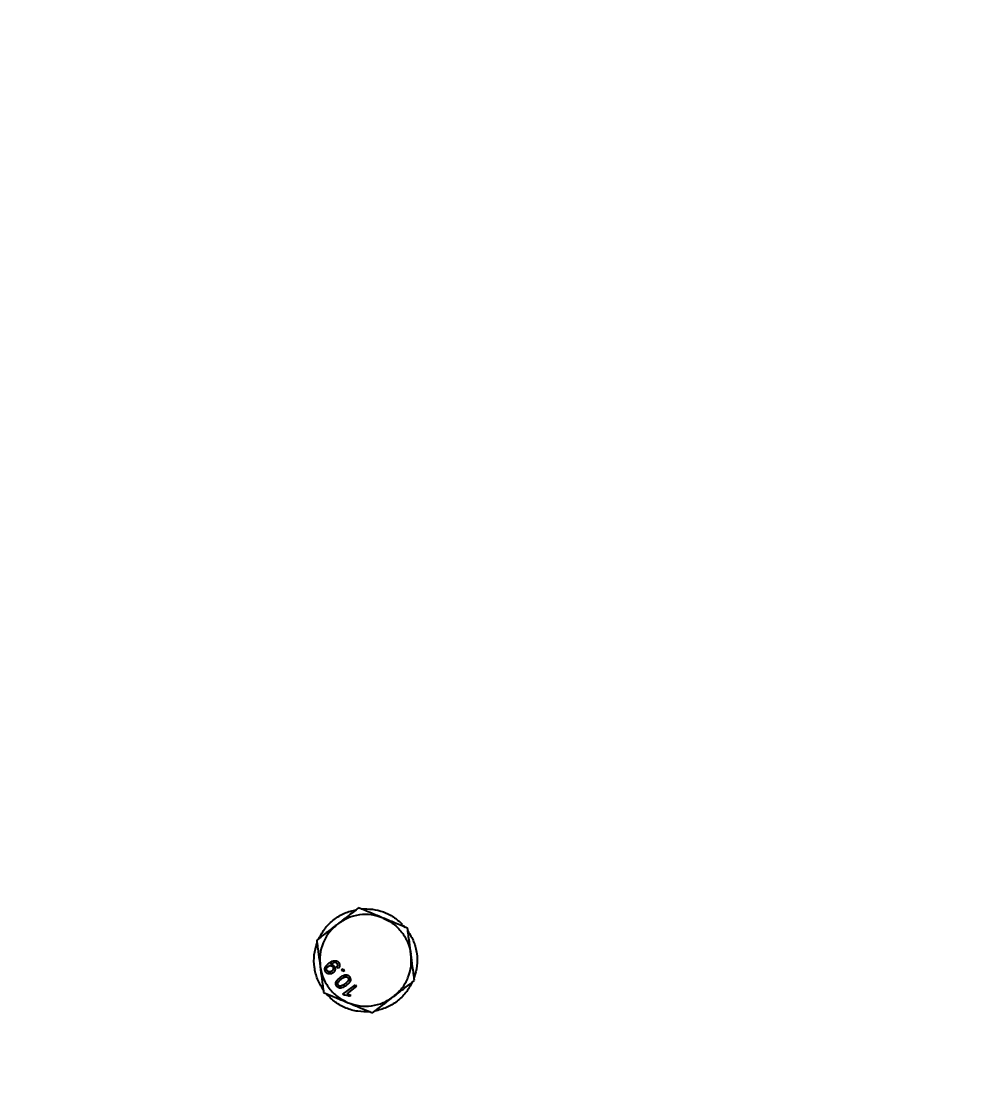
# Model space of a CAD drawing. Header units: millimetres. Extents: x 1293 to 41893, y 1011 to 26911.
# Drawn here: x 32016 to 32222.4, y 7642.6 to 7875.4 of the extents above; entities that cross this region are included whole.
import ezdxf

# ---------------------------------------------------------------- set-up
doc = ezdxf.new("R2010")
doc.units = ezdxf.units.MM
doc.header["$LTSCALE"] = 50
doc.layers.add('CAPA_1', color=7, linetype='Continuous')
doc.layers.add('MAQUINAS', color=11, linetype='Continuous')
doc.styles.add('SLDTEXTSTYLE0', font='TXT', dxfattribs={"width": 0.75})
doc.dimstyles.new('SLDDIMSTYLE0', dxfattribs={"dimtxt": 100, "dimasz": 100, "dimexe": 0, "dimexo": 0.0625, "dimgap": 25, "dimtad": 2, "dimdec": 0, "dimlfac": 1.5, "dimrnd": 1e-09, "dimzin": 12, "dimdsep": 46, "dimtxsty": 'SLDTEXTSTYLE0', "dimsah": 1, "dimcen": 0.09, "dimadec": 0, "dimazin": 3, "dimtfac": 1, "dimtdec": 0, "dimtofl": 0, "dimtmove": 0, "dimatfit": 3, "dimfxl": 1, "dimfrac": 2, "dimtolj": 1, "dimtzin": 12, "dimarcsym": 0})

# ---------------------------------------------------------------- blocks, each defined once
blk = doc.blocks.new('_D_31')
at = {"layer": 'CAPA_1', "transparency": 16777216}
for p, q in [((30433.48, 7043.47), (30433.48, 8732.61)), ((32334.55, 7145.82), (32334.55, 8732.61)), ((32334.55, 8682.61), (30433.48, 8682.61))]:
    blk.add_line(p, q, dxfattribs=at)
for points in [[(30433.48, 8682.61), (30533.48, 8667.22), (30533.48, 8697.99)], [(32334.55, 8682.61), (32234.55, 8697.99), (32234.55, 8667.22)]]:
    blk.add_solid(points, dxfattribs=at)
at = {"layer": 'CAPA_1', "transparency": 16777216, "insert": (31236.24, 8811.51), "char_height": 100, "attachment_point": 1, "style": 'SLDTEXTSTYLE0'}
blk.add_mtext('2852', dxfattribs=at)
blk = doc.blocks.new('_D_32')
at = {"layer": 'CAPA_1', "transparency": 16777216}
for p, q in [((32331.13, 7145.73), (32262.39, 8422.58)), ((32265.08, 8372.66), (30364, 8270.3)), ((30430.06, 7043.38), (30361.32, 8320.23))]:
    blk.add_line(p, q, dxfattribs=at)
for points in [[(32265.08, 8372.66), (32164.39, 8382.64), (32166.05, 8351.92)], [(30364, 8270.3), (30464.69, 8260.32), (30463.03, 8291.04)]]:
    blk.add_solid(points, dxfattribs=at)
at = {"layer": 'CAPA_1', "transparency": 16777216, "insert": (31160.05, 8442.25), "char_height": 100, "attachment_point": 1, "rotation": 3.0819, "style": 'SLDTEXTSTYLE0'}
blk.add_mtext('2856', dxfattribs=at)

msp = doc.modelspace()

# ---------------------------------------------------------------- linework, layer by layer
at = {"layer": 'MAQUINAS', "linetype": 'Continuous', "lineweight": 25}
for p, q in [((32098.8850336, 7678.0135834), (32099.1633752, 7678.2987164)), ((32099.1659251, 7677.8977372), (32099.3592069, 7678.095735)), ((32099.3592069, 7678.095735), (32099.8077786, 7677.5893071)), ((32083.5599179, 7669.5201339), (32083.4948556, 7669.4674545)), ((32085.171996, 7668.5977145), (32084.8694103, 7668.9188308)), ((32085.913576, 7668.2820974), (32086.261472, 7668.5498935)), ((32086.1813721, 7667.9342015), (32085.913576, 7668.2820974)), ((32086.261472, 7668.5498935), (32086.529268, 7668.2019976)), ((32086.529268, 7668.2019976), (32086.1813721, 7667.9342015)), ((32086.2258444, 7662.9821248), (32088.9394327, 7665.0709341)), ((32089.2072287, 7664.7230382), (32087.0926738, 7663.0953402)), ((32088.9394327, 7665.0709341), (32089.2072287, 7664.7230382)), ((32086.3982381, 7662.7581668), (32086.2258444, 7662.9821248)), ((32087.0926738, 7663.0953402), (32087.974787, 7662.777093)), ((32087.974787, 7662.777093), (32087.6540704, 7662.5302185))]:
    msp.add_line(p, q, dxfattribs=at)
for points in [[(32080.9655625, 7675.1537433), (32081.4008886, 7675.9386883), (32082.2715406, 7677.5085784), (32084.2374841, 7679.3763456), (32086.5460927, 7680.7989539), (32088.2864941, 7681.238946), (32089.1566947, 7681.458942)], [(32094.9735699, 7679.6267623), (32094.1411367, 7679.8986945), (32092.4762702, 7680.4425588), (32089.8271536, 7680.3943584), (32087.2577947, 7679.7474144), (32085.7933507, 7678.7866999), (32085.0611286, 7678.3063427)], [(32090.1955557, 7681.5973269), (32091.0197299, 7681.6161784), (32092.6680782, 7681.6538814), (32095.0740279, 7681.0207052), (32097.3168162, 7679.9439477), (32098.5478555, 7678.8471269), (32099.1633752, 7678.2987164)], [(32085.0611286, 7678.3063427), (32084.4094119, 7677.7214004), (32083.1059783, 7676.5515159), (32081.8231628, 7674.2332135), (32081.0987533, 7671.6846114), (32081.1985344, 7669.9360084), (32081.248425, 7669.0617069)], [(32094.9735699, 7679.6267623), (32095.7556825, 7679.2328181), (32097.3199077, 7678.4449296), (32099.1648571, 7676.5432715), (32100.5311581, 7674.2731695), (32100.8925911, 7672.5594207), (32101.0733075, 7671.7025462)], [(32100.3908594, 7676.8257102), (32100.8529788, 7676.0562343), (32101.7772174, 7674.5172825), (32102.4117796, 7671.8808419), (32102.4894902, 7669.170224), (32102.0003338, 7667.4429962), (32101.7557556, 7666.5793823)], [(32081.9308731, 7663.9385429), (32081.4687538, 7664.7080188), (32080.5445151, 7666.2469706), (32079.909953, 7668.8834112), (32079.8322424, 7671.5940291), (32080.3213987, 7673.3212569), (32080.5659769, 7674.1848708)], [(32097.2606039, 7662.4579104), (32097.9123207, 7663.0428527), (32099.2157542, 7664.2127372), (32100.4985697, 7666.5310396), (32101.2229793, 7669.0796417), (32101.1231981, 7670.8282447), (32101.0733075, 7671.7025462)], [(32081.248425, 7669.0617069), (32081.4291415, 7668.2048324), (32081.7905744, 7666.4910836), (32083.1568754, 7664.2209816), (32085.0018248, 7662.3193235), (32086.56605, 7661.531435), (32087.3481626, 7661.1374908)], [(32101.35617, 7665.6105098), (32100.920844, 7664.8255648), (32100.050192, 7663.2556747), (32098.0842485, 7661.3879075), (32095.7756398, 7659.9652992), (32094.0352385, 7659.5253071), (32093.1650378, 7659.3053111)], [(32092.1261768, 7659.1669262), (32091.2287315, 7659.151457), (32089.4338408, 7659.1205188), (32086.8333351, 7659.8891922), (32084.4470159, 7661.1772018), (32083.1957709, 7662.4644375), (32082.5701484, 7663.1080554)], [(32087.3481626, 7661.1374908), (32088.1805959, 7660.8655586), (32089.8454624, 7660.3216943), (32092.4945789, 7660.3698947), (32095.0639378, 7661.0168387), (32096.5283819, 7661.9775532), (32097.2606039, 7662.4579104)]]:
    msp.add_open_spline(points, degree=3, dxfattribs=at)
for points, knots in [([(32089.6361769, 7681.8280278), (32088.8365153, 7681.212481), (32087.3355669, 7680.0571122), (32085.785408, 7678.8638633), (32085.0611286, 7678.3063427)], [0, 0, 0, 0, 0.5327709195, 1, 1, 1, 1]), ([(32094.9735699, 7679.6267623), (32094.1286032, 7679.9752463), (32092.3201399, 7680.7210988), (32090.569087, 7681.4432739), (32089.6361769, 7681.8280278)], [0, 0, 0, 0, 0.4672290805, 1, 1, 1, 1]), ([(32085.0611286, 7678.3063427), (32084.3368493, 7677.748822), (32082.7866904, 7676.5555731), (32081.285742, 7675.4002043), (32080.4860803, 7674.7846575)], [0, 0, 0, 0, 0.4672290805, 1, 1, 1, 1]), ([(32100.3109629, 7677.4254969), (32099.3780528, 7677.8102508), (32097.627, 7678.5324258), (32095.8185366, 7679.2782784), (32094.9735699, 7679.6267623)], [0, 0, 0, 0, 0.53277091955, 1, 1, 1, 1]), ([(32101.0733075, 7671.7025462), (32100.9526202, 7672.6085508), (32100.6943157, 7674.5476523), (32100.4442113, 7676.4251961), (32100.3109629, 7677.4254969)], [0, 0, 0, 0, 0.4672290805, 1, 1, 1, 1]), ([(32080.4860803, 7674.7846575), (32080.6193287, 7673.7843567), (32080.8694332, 7671.9068129), (32081.1277376, 7669.9677115), (32081.248425, 7669.0617069)], [0, 0, 0, 0, 0.5327709195, 1, 1, 1, 1]), ([(32101.8356522, 7665.9795956), (32101.7024038, 7666.9798964), (32101.4522993, 7668.8574402), (32101.1939949, 7670.7965416), (32101.0733075, 7671.7025462)], [0, 0, 0, 0, 0.5327709195, 1, 1, 1, 1]), ([(32081.248425, 7669.0617069), (32081.3691124, 7668.1557023), (32081.6274168, 7666.2166008), (32081.8775213, 7664.339057), (32082.0107697, 7663.3387562)], [0, 0, 0, 0, 0.4672290805, 1, 1, 1, 1]), ([(32082.5059896, 7667.8146168), (32082.4535717, 7667.8935522), (32082.3487518, 7668.0513992), (32082.2792966, 7668.3302816), (32082.2780449, 7668.6153625), (32082.3817211, 7668.9818158), (32082.66896, 7669.3701418), (32082.9621356, 7669.6062118), (32083.109101, 7669.7245509)], [0, 0, 0, 0, 0.1250635897, 0.2500895576, 0.3751100052, 0.5001693996, 0.7494409524, 1, 1, 1, 1]), ([(32082.7780896, 7668.1089048), (32082.7291118, 7668.1870474), (32082.6559178, 7668.3038261), (32082.6362336, 7668.487601), (32082.65363, 7668.6236443), (32082.699517, 7668.7541155), (32082.7940783, 7668.9118456), (32082.8986449, 7669.0020574), (32082.9681194, 7669.0619945)], [0, 0, 0, 0, 0.2490168506, 0.3721383925, 0.4993654558, 0.6235619335, 0.7498926933, 1, 1, 1, 1]), ([(32082.9681194, 7669.0619945), (32083.0438701, 7669.113136), (32083.1584833, 7669.1905146), (32083.3353238, 7669.2389192), (32083.4730414, 7669.2454896), (32083.6068729, 7669.2217318), (32083.7769567, 7669.1518247), (32083.8703634, 7669.051224), (32083.9328411, 7668.9839345)], [0, 0, 0, 0, 0.2499764907, 0.3782221671, 0.5003423322, 0.6274524307, 0.7508110927, 1, 1, 1, 1]), ([(32083.109101, 7669.7245509), (32083.2754603, 7669.8458893), (32083.6076133, 7670.0881538), (32084.0917377, 7670.2954557), (32084.5059943, 7670.3287372), (32084.8110838, 7670.2640992), (32085.0859078, 7670.1156753), (32085.2224642, 7669.9605226), (32085.290771, 7669.8829136)], [0, 0, 0, 0, 0.25048494292, 0.50011851407, 0.62789918517, 0.75009236964, 0.87499367523, 1, 1, 1, 1]), ([(32083.4948556, 7669.4674545), (32083.5733549, 7669.4705156), (32083.7308468, 7669.4766568), (32083.9591375, 7669.4085006), (32084.170165, 7669.2961652), (32084.275161, 7669.1779345), (32084.3275416, 7669.1189514)], [0, 0, 0, 0, 0.2489431768, 0.4994502947, 0.7502849385, 1, 1, 1, 1]), ([(32084.9638564, 7669.6598356), (32084.9196463, 7669.7090829), (32084.831263, 7669.8075365), (32084.6504531, 7669.896122), (32084.4520574, 7669.9268143), (32084.062886, 7669.8397325), (32083.7833725, 7669.6621226), (32083.5599179, 7669.5201339)], [0, 0, 0, 0, 0.1252073258, 0.2503100191, 0.3753386279, 0.5006201474, 1, 1, 1, 1]), ([(32083.9328411, 7668.9839345), (32083.9823852, 7668.9082558), (32084.0566159, 7668.7948683), (32084.0893369, 7668.6165348), (32084.0832444, 7668.4817351), (32084.0480721, 7668.3509065), (32083.9662664, 7668.189382), (32083.8649179, 7668.0986547), (32083.7975998, 7668.0383914)], [0, 0, 0, 0, 0.2495205461, 0.3738507837, 0.4998887841, 0.6240955932, 0.7503154422, 1, 1, 1, 1]), ([(32084.3275416, 7669.1189514), (32084.3663996, 7669.0622905), (32084.4440894, 7668.9490071), (32084.5091768, 7668.7526227), (32084.5304387, 7668.5471402), (32084.5064818, 7668.3421055), (32084.4422319, 7668.1449283), (32084.3063796, 7667.9042466), (32084.1504916, 7667.7672767), (32084.0469139, 7667.6762688)], [0, 0, 0, 0, 0.1250740585, 0.2500636243, 0.3732612247, 0.5001992382, 0.6242961009, 0.7503685137, 1, 1, 1, 1]), ([(32084.8694103, 7668.9188308), (32084.918514, 7668.9771936), (32085.0071954, 7669.0825971), (32085.073408, 7669.2452283), (32085.0816933, 7669.3763101), (32085.0625667, 7669.4785051), (32085.0240368, 7669.5755172), (32084.9839157, 7669.6317306), (32084.9638564, 7669.6598356)], [0, 0, 0, 0, 0.2764767993, 0.4993179598, 0.6237184282, 0.7494961879, 0.8747561628, 1, 1, 1, 1]), ([(32085.290771, 7669.8829136), (32085.3567538, 7669.7825569), (32085.4559733, 7669.6316486), (32085.506657, 7669.3961386), (32085.5070023, 7669.1575457), (32085.4116976, 7668.8647204), (32085.2519805, 7668.6868101), (32085.171996, 7668.5977145)], [0, 0, 0, 0, 0.2498594906, 0.3757183909, 0.500481002, 0.7498462328, 1, 1, 1, 1]), ([(32084.0469139, 7667.6762688), (32083.9257162, 7667.5955329), (32083.7431193, 7667.4738958), (32083.4591579, 7667.4065617), (32083.2402427, 7667.4003853), (32083.0267835, 7667.4394911), (32082.7553847, 7667.548497), (32082.6059084, 7667.7079973), (32082.5059896, 7667.8146168)], [0, 0, 0, 0, 0.2498688585, 0.3764535287, 0.5003476657, 0.6272386366, 0.7508240847, 1, 1, 1, 1]), ([(32083.7975998, 7668.0383914), (32083.7178498, 7667.9850357), (32083.55856, 7667.8784648), (32083.3132488, 7667.8410203), (32083.1243384, 7667.8671429), (32082.9433863, 7667.9352326), (32082.84459, 7668.0390348), (32082.7780896, 7668.1089048)], [0, 0, 0, 0, 0.25025039885, 0.49984175183, 0.62957629766, 0.75066535386, 1, 1, 1, 1]), ([(32084.886864, 7664.7216045), (32084.8326562, 7664.8022663), (32084.7242852, 7664.9635238), (32084.6504753, 7665.2501699), (32084.6741888, 7665.5448688), (32084.9217192, 7666.076597), (32085.2946428, 7666.3952981), (32085.59265, 7666.6499757)], [0, 0, 0, 0, 0.125373348, 0.2506437386, 0.375697515, 0.5011131747, 1, 1, 1, 1]), ([(32085.2028994, 7664.9588158), (32085.1653899, 7665.0183751), (32085.0903727, 7665.1374909), (32085.0791006, 7665.3527688), (32085.1306869, 7665.557638), (32085.3629885, 7665.9103545), (32085.6387673, 7666.1275285), (32085.8593589, 7666.3012429)], [0, 0, 0, 0, 0.1247447425, 0.2494837578, 0.3744708184, 0.4996480989, 1, 1, 1, 1]), ([(32085.59265, 7666.6499757), (32085.7491176, 7666.7639532), (32086.0616753, 7666.9916334), (32086.5090532, 7667.1949642), (32086.8952492, 7667.2487387), (32087.1862513, 7667.2023213), (32087.4446775, 7667.0573037), (32087.5716803, 7666.9106099), (32087.6352419, 7666.8371934)], [0, 0, 0, 0, 0.2504758129, 0.5003473544, 0.6257683408, 0.7501761831, 0.8749696966, 1, 1, 1, 1]), ([(32085.8593589, 7666.3012429), (32086.0830031, 7666.4691422), (32086.3626033, 7666.6790502), (32086.7611439, 7666.8163798), (32086.9717775, 7666.8116748), (32087.1766558, 7666.7482825), (32087.2736563, 7666.6468642), (32087.3221356, 7666.596177)], [0, 0, 0, 0, 0.5004095025, 0.6256126137, 0.7505796735, 0.875343692, 1, 1, 1, 1]), ([(32087.3221356, 7666.596177), (32087.3591063, 7666.5364322), (32087.4330681, 7666.4169096), (32087.4403019, 7666.2024346), (32087.3924659, 7665.9972586), (32087.1563214, 7665.6475562), (32086.8820912, 7665.4308713), (32086.6627471, 7665.2575551)], [0, 0, 0, 0, 0.1246963828, 0.2494616582, 0.3744323466, 0.4996371137, 1, 1, 1, 1]), ([(32087.8403273, 7666.029828), (32087.7957218, 7665.9159012), (32087.7064457, 7665.6878814), (32087.401145, 7665.3006984), (32087.1194281, 7665.0665703), (32086.9316303, 7664.910496)], [0, 0, 0, 0, 0.249753552, 0.499871473, 1, 1, 1, 1]), ([(32087.6352419, 7666.8371934), (32087.7142238, 7666.7152307), (32087.8328479, 7666.532053), (32087.8642639, 7666.2794412), (32087.8604158, 7666.1358216), (32087.8470234, 7666.0651588), (32087.8403273, 7666.029828)], [0, 0, 0, 0, 0.4987953461, 0.7491482596, 0.8745764119, 1, 1, 1, 1]), ([(32097.2606039, 7662.4579104), (32097.9848832, 7663.0154311), (32099.5350421, 7664.20868), (32101.0359905, 7665.3640488), (32101.8356522, 7665.9795956)], [0, 0, 0, 0, 0.4672290805, 1, 1, 1, 1]), ([(32086.9316303, 7664.910496), (32086.7749654, 7664.7965196), (32086.462022, 7664.5688479), (32086.0106643, 7664.3623784), (32085.6231451, 7664.3104673), (32085.3329715, 7664.3597667), (32085.0779107, 7664.5015876), (32084.9505883, 7664.6482171), (32084.886864, 7664.7216045)], [0, 0, 0, 0, 0.2504817087, 0.50034559577, 0.63170490567, 0.75022113881, 0.87498669951, 1, 1, 1, 1]), ([(32085.6666447, 7664.7409773), (32085.6221479, 7664.7425872), (32085.533183, 7664.7458059), (32085.4051686, 7664.7872052), (32085.290124, 7664.8576085), (32085.2319778, 7664.925076), (32085.2028994, 7664.9588158)], [0, 0, 0, 0, 0.2501584562, 0.5001555724, 0.7500324303, 1, 1, 1, 1]), ([(32086.6627471, 7665.2575551), (32086.5100079, 7665.146345), (32086.2809124, 7664.9795396), (32085.9452314, 7664.7986629), (32085.7594254, 7664.760189), (32085.6666447, 7664.7409773)], [0, 0, 0, 0, 0.5003723119, 0.7505151407, 1, 1, 1, 1]), ([(32082.0107697, 7663.3387562), (32082.9436797, 7662.9540023), (32084.6947326, 7662.2318273), (32086.503196, 7661.4859747), (32087.3481626, 7661.1374908)], [0, 0, 0, 0, 0.5327709195, 1, 1, 1, 1]), ([(32087.6540704, 7662.5302185), (32087.4531908, 7662.6167657), (32087.0521259, 7662.789561), (32086.615949, 7662.7686194), (32086.3982381, 7662.7581668)], [0, 0, 0, 0, 0.5008657323, 1, 1, 1, 1]), ([(32092.6855556, 7658.9362253), (32093.4852173, 7659.5517721), (32094.9861657, 7660.7071409), (32096.5363246, 7661.9003898), (32097.2606039, 7662.4579104)], [0, 0, 0, 0, 0.5327709195, 1, 1, 1, 1]), ([(32087.3481626, 7661.1374908), (32088.1931293, 7660.7890068), (32090.0015927, 7660.0431543), (32091.7526456, 7659.3209792), (32092.6855556, 7658.9362253)], [0, 0, 0, 0, 0.4672290805, 1, 1, 1, 1])]:
    msp.add_open_spline(points, degree=3, knots=knots, dxfattribs=at)

# ---------------------------------------------------------------- dimensions: what is measured, and where the dimension line sits
at = {"layer": 'CAPA_1'}
dim = msp.add_linear_dim(base=(30433.4775501, 8682.6069618), p1=(32334.5488858, 7082.3240911), p2=(30433.4775501, 6979.9687932), dimstyle='SLDDIMSTYLE0', dxfattribs=at)
dim.commit()
dim.dimension.update_dxf_attribs({"geometry": '_D_31', "text_midpoint": (31384.013218, 8682.6069618), "dimtype": 160})
dim = msp.add_linear_dim(base=(30364.00492, 8270.3018617), p1=(32334.5488858, 7082.3240911), p2=(30433.4775501, 6979.9687932), angle=3.081877853, dimstyle='SLDDIMSTYLE0', dxfattribs=at)
dim.commit()
dim.dimension.update_dxf_attribs({"geometry": '_D_32', "text_midpoint": (31314.5405879, 8321.4795107), "dimtype": 160})

doc.saveas('drawing.dxf')
